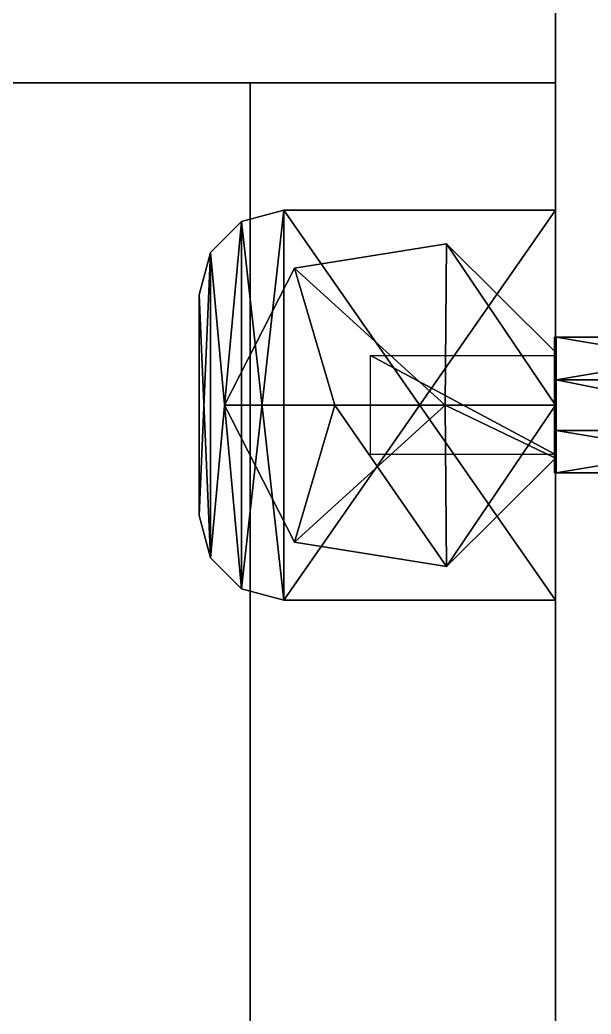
# Model space of a CAD drawing. Extents: x 0 to 4956, y -4930 to 0.
# Drawn here: x 2694.9 to 2728.6, y -4382.9 to -4324.3 of the extents above; entities that cross this region are included whole.
import ezdxf

# ---------------------------------------------------------------- set-up
doc = ezdxf.new("R2010")
doc.units = 0
for name, color, linetype in [('LAYER0', 7, 'CONTINUOUS'), ('LAYER1195', 7, 'CONTINUOUS'), ('LAYER1200', 7, 'CONTINUOUS'), ('LAYER1201', 254, 'CONTINUOUS'), ('LAYER837', 7, 'CONTINUOUS'), ('LAYER839', 7, 'CONTINUOUS'), ('LAYER843', 7, 'CONTINUOUS'), ('LAYER852', 7, 'CONTINUOUS'), ('LAYER854', 7, 'CONTINUOUS'), ('LAYER855', 7, 'CONTINUOUS')]:
    doc.layers.add(name, color=color, linetype=linetype)

msp = doc.modelspace()

# ---------------------------------------------------------------- linework, layer by layer
at = {"layer": 'LAYER0', "invisible_edges": 1}
for points in [[(4956, 0), (0, -4930), (0, 0), (4956, 0)], [(4956, -4930, 5), (0, 0, 5), (0, -4930, 5), (4956, -4930, 5)], [(0, 0, 5), (4956, -4930, 5), (4956, 0, 5), (0, 0, 5)], [(0, -4930), (4956, 0), (4956, -4930), (0, -4930)]]:
    msp.add_3dface(points, dxfattribs=at)
at = {"layer": 'LAYER1195', "invisible_edges": 1}
for points in [[(2726.5, -4785.4, 1989), (1942.5, -4310, 1989), (1942.5, -4785.4, 1989), (2726.5, -4785.4, 1989)], [(1942.5, -4310, 1989), (2726.5, -4785.4, 1989), (2726.5, -4310, 1989), (1942.5, -4310, 1989)], [(2726.5, -4310, 1971), (1942.5, -4785.4, 1971), (1942.5, -4310, 1971), (2726.5, -4310, 1971)], [(1942.5, -4785.4, 1971), (2726.5, -4310, 1971), (2726.5, -4785.4, 1971), (1942.5, -4785.4, 1971)], [(2726.5, -4785.4, 1989), (2726.5, -4310, 1971), (2726.5, -4310, 1989), (2726.5, -4785.4, 1989)], [(2726.5, -4310, 1971), (2726.5, -4785.4, 1989), (2726.5, -4785.4, 1971), (2726.5, -4310, 1971)]]:
    msp.add_3dface(points, dxfattribs=at)
at = {"layer": 'LAYER1200'}
for points in [[(2708, -4336.17, 1971), (2710.5, -4335.5, 1969.01), (2708, -4336.17, 1969.01), (2708, -4336.17, 1971)], [(2710.5, -4335.5, 1971), (2710.5, -4335.5, 1969.01), (2708, -4336.17, 1971), (2710.5, -4335.5, 1971)], [(2710.5, -4335.5, 1969.01), (2708, -4357.83, 1969.01), (2708, -4336.17, 1969.01), (2710.5, -4335.5, 1969.01)], [(2710.5, -4358.5, 1969.01), (2708, -4357.83, 1969.01), (2710.5, -4335.5, 1969.01), (2710.5, -4358.5, 1969.01)], [(2708, -4357.83, 1971), (2710.5, -4335.5, 1971), (2708, -4336.17, 1971), (2708, -4357.83, 1971)], [(2710.5, -4358.5, 1971), (2710.5, -4335.5, 1971), (2708, -4357.83, 1971), (2710.5, -4358.5, 1971)], [(2708, -4336.17, 1969.01), (2710.5, -4358.5, 1969.01), (2710.5, -4335.5, 1969.01), (2708, -4336.17, 1969.01)], [(2708, -4336.17, 1971), (2710.5, -4358.5, 1971), (2710.5, -4335.5, 1971), (2708, -4336.17, 1971)], [(2710.5, -4335.5, 1969.01), (2708, -4336.17, 1971), (2708, -4336.17, 1969.01), (2710.5, -4335.5, 1969.01)], [(2710.5, -4335.5, 1971), (2708, -4336.17, 1971), (2710.5, -4335.5, 1969.01), (2710.5, -4335.5, 1971)], [(2726.5, -4358.5, 1969.01), (2710.5, -4335.5, 1969.01), (2726.5, -4335.5, 1969.01), (2726.5, -4358.5, 1969.01)], [(2710.5, -4358.5, 1969.01), (2710.5, -4335.5, 1969.01), (2726.5, -4358.5, 1969.01), (2710.5, -4358.5, 1969.01)], [(2726.5, -4358.5, 1971), (2710.5, -4335.5, 1971), (2726.5, -4335.5, 1971), (2726.5, -4358.5, 1971)], [(2710.5, -4358.5, 1971), (2710.5, -4335.5, 1971), (2726.5, -4358.5, 1971), (2710.5, -4358.5, 1971)], [(2710.5, -4335.5, 1969.01), (2726.5, -4335.5, 1971), (2726.5, -4335.5, 1969.01), (2710.5, -4335.5, 1969.01)], [(2710.5, -4335.5, 1971), (2726.5, -4335.5, 1971), (2710.5, -4335.5, 1969.01), (2710.5, -4335.5, 1971)], [(2710.5, -4335.5, 1969.01), (2726.5, -4358.5, 1969.01), (2710.5, -4358.5, 1969.01), (2710.5, -4335.5, 1969.01)], [(2726.5, -4335.5, 1969.01), (2726.5, -4358.5, 1969.01), (2710.5, -4335.5, 1969.01), (2726.5, -4335.5, 1969.01)], [(2726.5, -4335.5, 1971), (2710.5, -4335.5, 1969.01), (2710.5, -4335.5, 1971), (2726.5, -4335.5, 1971)], [(2726.5, -4335.5, 1969.01), (2710.5, -4335.5, 1969.01), (2726.5, -4335.5, 1971), (2726.5, -4335.5, 1969.01)], [(2710.5, -4358.5, 1971), (2726.5, -4335.5, 1971), (2710.5, -4335.5, 1971), (2710.5, -4358.5, 1971)], [(2726.5, -4358.5, 1971), (2726.5, -4335.5, 1971), (2710.5, -4358.5, 1971), (2726.5, -4358.5, 1971)], [(2726.5, -4335.5, 1969.01), (2726.5, -4358.5, 1971), (2726.5, -4358.5, 1969.01), (2726.5, -4335.5, 1969.01)], [(2726.5, -4335.5, 1971), (2726.5, -4358.5, 1971), (2726.5, -4335.5, 1969.01), (2726.5, -4335.5, 1971)], [(2726.5, -4358.5, 1969.01), (2726.5, -4335.5, 1971), (2726.5, -4335.5, 1969.01), (2726.5, -4358.5, 1969.01)], [(2726.5, -4358.5, 1971), (2726.5, -4335.5, 1971), (2726.5, -4358.5, 1969.01), (2726.5, -4358.5, 1971)], [(2706.17, -4338, 1971), (2708, -4336.17, 1969.01), (2706.17, -4338, 1969.01), (2706.17, -4338, 1971)], [(2708, -4336.17, 1971), (2708, -4336.17, 1969.01), (2706.17, -4338, 1971), (2708, -4336.17, 1971)], [(2708, -4336.17, 1969.01), (2708, -4357.83, 1969.01), (2706.17, -4338, 1969.01), (2708, -4336.17, 1969.01)], [(2706.17, -4356, 1971), (2708, -4336.17, 1971), (2706.17, -4338, 1971), (2706.17, -4356, 1971)], [(2708, -4357.83, 1971), (2708, -4336.17, 1971), (2706.17, -4356, 1971), (2708, -4357.83, 1971)], [(2706.17, -4338, 1969.01), (2708, -4357.83, 1969.01), (2708, -4336.17, 1969.01), (2706.17, -4338, 1969.01)], [(2706.17, -4338, 1971), (2708, -4357.83, 1971), (2708, -4336.17, 1971), (2706.17, -4338, 1971)], [(2708, -4336.17, 1969.01), (2706.17, -4338, 1971), (2706.17, -4338, 1969.01), (2708, -4336.17, 1969.01)], [(2708, -4336.17, 1971), (2706.17, -4338, 1971), (2708, -4336.17, 1969.01), (2708, -4336.17, 1971)], [(2708, -4357.83, 1969.01), (2710.5, -4358.5, 1969.01), (2708, -4336.17, 1969.01), (2708, -4357.83, 1969.01)], [(2708, -4357.83, 1971), (2710.5, -4358.5, 1971), (2708, -4336.17, 1971), (2708, -4357.83, 1971)], [(2711.113, -4338.917, 1985), (2720.069, -4337.482, 1971), (2711.113, -4338.917, 1971), (2711.113, -4338.917, 1985)], [(2720.069, -4337.482, 1985), (2720.069, -4337.482, 1971), (2711.113, -4338.917, 1985), (2720.069, -4337.482, 1985)], [(2720.069, -4337.482, 1985), (2711.113, -4338.917, 1985), (2720, -4347, 1985), (2720.069, -4337.482, 1985)], [(2720.069, -4337.482, 1971), (2711.113, -4338.917, 1985), (2711.113, -4338.917, 1971), (2720.069, -4337.482, 1971)], [(2720.069, -4337.482, 1985), (2711.113, -4338.917, 1985), (2720.069, -4337.482, 1971), (2720.069, -4337.482, 1985)], [(2720.069, -4337.482, 1985), (2711.113, -4338.917, 1985), (2720, -4347, 1985), (2720.069, -4337.482, 1985)], [(2726.5, -4347, 1985), (2720.069, -4337.482, 1985), (2720, -4347, 1985), (2726.5, -4347, 1985)], [(2726.5, -4347, 1985), (2720.069, -4337.482, 1985), (2720, -4347, 1985), (2726.5, -4347, 1985)], [(2726.5, -4343.877, 1985), (2720.069, -4337.482, 1985), (2726.5, -4347, 1985), (2726.5, -4343.877, 1985)], [(2720.069, -4337.482, 1971), (2726.5, -4343.877, 1985), (2726.5, -4343.877, 1971), (2720.069, -4337.482, 1971)], [(2720.069, -4337.482, 1985), (2726.5, -4343.877, 1985), (2720.069, -4337.482, 1971), (2720.069, -4337.482, 1985)], [(2726.5, -4343.877, 1971), (2720.069, -4337.482, 1985), (2720.069, -4337.482, 1971), (2726.5, -4343.877, 1971)], [(2726.5, -4343.877, 1985), (2720.069, -4337.482, 1985), (2726.5, -4343.877, 1971), (2726.5, -4343.877, 1985)], [(2726.5, -4343.877, 1985), (2720.069, -4337.482, 1985), (2726.5, -4347, 1985), (2726.5, -4343.877, 1985)], [(2705.5, -4340.5, 1971), (2706.17, -4338, 1969.01), (2705.5, -4340.5, 1969.01), (2705.5, -4340.5, 1971)], [(2706.17, -4338, 1971), (2706.17, -4338, 1969.01), (2705.5, -4340.5, 1971), (2706.17, -4338, 1971)], [(2706.17, -4338, 1969.01), (2706.17, -4356, 1969.01), (2705.5, -4340.5, 1969.01), (2706.17, -4338, 1969.01)], [(2705.5, -4353.5, 1971), (2706.17, -4338, 1971), (2705.5, -4340.5, 1971), (2705.5, -4353.5, 1971)], [(2706.17, -4356, 1971), (2706.17, -4338, 1971), (2705.5, -4353.5, 1971), (2706.17, -4356, 1971)], [(2705.5, -4340.5, 1969.01), (2706.17, -4356, 1969.01), (2706.17, -4338, 1969.01), (2705.5, -4340.5, 1969.01)], [(2705.5, -4340.5, 1971), (2706.17, -4356, 1971), (2706.17, -4338, 1971), (2705.5, -4340.5, 1971)], [(2706.17, -4338, 1969.01), (2705.5, -4340.5, 1971), (2705.5, -4340.5, 1969.01), (2706.17, -4338, 1969.01)], [(2706.17, -4338, 1971), (2705.5, -4340.5, 1971), (2706.17, -4338, 1969.01), (2706.17, -4338, 1971)], [(2706.17, -4338, 1969.01), (2708, -4357.83, 1969.01), (2706.17, -4356, 1969.01), (2706.17, -4338, 1969.01)], [(2706.17, -4356, 1969.01), (2708, -4357.83, 1969.01), (2706.17, -4338, 1969.01), (2706.17, -4356, 1969.01)], [(2706.17, -4356, 1971), (2708, -4357.83, 1971), (2706.17, -4338, 1971), (2706.17, -4356, 1971)], [(2713.5, -4347, 1985), (2711.113, -4338.917, 1985), (2707, -4347, 1985), (2713.5, -4347, 1985)], [(2707, -4347, 1985), (2711.113, -4338.917, 1971), (2707, -4347, 1971), (2707, -4347, 1985)], [(2711.113, -4338.917, 1985), (2711.113, -4338.917, 1971), (2707, -4347, 1985), (2711.113, -4338.917, 1985)], [(2711.113, -4338.917, 1971), (2707, -4347, 1985), (2707, -4347, 1971), (2711.113, -4338.917, 1971)], [(2711.113, -4338.917, 1985), (2707, -4347, 1985), (2711.113, -4338.917, 1971), (2711.113, -4338.917, 1985)], [(2711.113, -4338.917, 1985), (2707, -4347, 1985), (2713.5, -4347, 1985), (2711.113, -4338.917, 1985)], [(2720, -4347, 1985), (2711.113, -4338.917, 1985), (2713.5, -4347, 1985), (2720, -4347, 1985)], [(2720, -4347, 1985), (2711.113, -4338.917, 1985), (2713.5, -4347, 1985), (2720, -4347, 1985)], [(2705.5, -4353.5, 1971), (2705.5, -4340.5, 1969.01), (2705.5, -4340.5, 1971), (2705.5, -4353.5, 1971)], [(2705.5, -4353.5, 1969.01), (2705.5, -4340.5, 1969.01), (2705.5, -4353.5, 1971), (2705.5, -4353.5, 1969.01)], [(2705.5, -4353.5, 1969.01), (2705.5, -4340.5, 1971), (2705.5, -4340.5, 1969.01), (2705.5, -4353.5, 1969.01)], [(2705.5, -4353.5, 1971), (2705.5, -4340.5, 1971), (2705.5, -4353.5, 1969.01), (2705.5, -4353.5, 1971)], [(2705.5, -4340.5, 1969.01), (2706.17, -4356, 1969.01), (2705.5, -4353.5, 1969.01), (2705.5, -4340.5, 1969.01)], [(2705.5, -4353.5, 1969.01), (2706.17, -4356, 1969.01), (2705.5, -4340.5, 1969.01), (2705.5, -4353.5, 1969.01)], [(2705.5, -4353.5, 1971), (2706.17, -4356, 1971), (2705.5, -4340.5, 1971), (2705.5, -4353.5, 1971)], [(2715.592, -4344.08, 1969), (2726.5, -4349.92, 1969), (2715.592, -4349.92, 1969), (2715.592, -4344.08, 1969)], [(2726.5, -4344.08, 1969), (2726.5, -4349.92, 1969), (2715.592, -4344.08, 1969), (2726.5, -4344.08, 1969)], [(2726.5, -4343.877, 1985), (2726.5, -4350.123, 1971), (2726.5, -4343.877, 1971), (2726.5, -4343.877, 1985)], [(2726.5, -4350.123, 1985), (2726.5, -4350.123, 1971), (2726.5, -4343.877, 1985), (2726.5, -4350.123, 1985)], [(2726.5, -4350.123, 1971), (2726.5, -4343.877, 1985), (2726.5, -4343.877, 1971), (2726.5, -4350.123, 1971)], [(2726.5, -4350.123, 1985), (2726.5, -4343.877, 1985), (2726.5, -4350.123, 1971), (2726.5, -4350.123, 1985)], [(2711.113, -4355.083, 1985), (2713.5, -4347, 1985), (2707, -4347, 1985), (2711.113, -4355.083, 1985)], [(2707, -4347, 1971), (2711.113, -4355.083, 1985), (2707, -4347, 1985), (2707, -4347, 1971)], [(2711.113, -4355.083, 1971), (2711.113, -4355.083, 1985), (2707, -4347, 1971), (2711.113, -4355.083, 1971)], [(2707, -4347, 1971), (2711.113, -4355.083, 1985), (2711.113, -4355.083, 1971), (2707, -4347, 1971)], [(2707, -4347, 1985), (2711.113, -4355.083, 1985), (2707, -4347, 1971), (2707, -4347, 1985)], [(2711.113, -4355.083, 1985), (2707, -4347, 1985), (2713.5, -4347, 1985), (2711.113, -4355.083, 1985)], [(2720.069, -4356.518, 1985), (2713.5, -4347, 1985), (2711.113, -4355.083, 1985), (2720.069, -4356.518, 1985)], [(2720, -4347, 1985), (2711.113, -4355.083, 1985), (2713.5, -4347, 1985), (2720, -4347, 1985)], [(2720.069, -4356.518, 1985), (2711.113, -4355.083, 1985), (2720, -4347, 1985), (2720.069, -4356.518, 1985)], [(2720, -4347, 1985), (2713.5, -4347, 1985), (2720.069, -4356.518, 1985), (2720, -4347, 1985)], [(2726.5, -4350.123, 1985), (2720, -4347, 1985), (2720.069, -4356.518, 1985), (2726.5, -4350.123, 1985)], [(2726.5, -4347, 1985), (2720, -4347, 1985), (2726.5, -4350.123, 1985), (2726.5, -4347, 1985)], [(2726.5, -4347, 1985), (2720.069, -4356.518, 1985), (2720, -4347, 1985), (2726.5, -4347, 1985)], [(2726.5, -4350.123, 1985), (2720.069, -4356.518, 1985), (2726.5, -4347, 1985), (2726.5, -4350.123, 1985)], [(2720.069, -4356.518, 1971), (2726.5, -4350.123, 1985), (2720.069, -4356.518, 1985), (2720.069, -4356.518, 1971)], [(2726.5, -4350.123, 1971), (2726.5, -4350.123, 1985), (2720.069, -4356.518, 1971), (2726.5, -4350.123, 1971)], [(2720.069, -4356.518, 1971), (2726.5, -4350.123, 1985), (2726.5, -4350.123, 1971), (2720.069, -4356.518, 1971)], [(2720.069, -4356.518, 1985), (2726.5, -4350.123, 1985), (2720.069, -4356.518, 1971), (2720.069, -4356.518, 1985)], [(2705.5, -4353.5, 1969.01), (2706.17, -4356, 1971), (2705.5, -4353.5, 1971), (2705.5, -4353.5, 1969.01)], [(2706.17, -4356, 1969.01), (2706.17, -4356, 1971), (2705.5, -4353.5, 1969.01), (2706.17, -4356, 1969.01)], [(2706.17, -4356, 1969.01), (2705.5, -4353.5, 1971), (2705.5, -4353.5, 1969.01), (2706.17, -4356, 1969.01)], [(2706.17, -4356, 1971), (2705.5, -4353.5, 1971), (2706.17, -4356, 1969.01), (2706.17, -4356, 1971)], [(2711.113, -4355.083, 1971), (2720.069, -4356.518, 1985), (2711.113, -4355.083, 1985), (2711.113, -4355.083, 1971)], [(2720.069, -4356.518, 1971), (2720.069, -4356.518, 1985), (2711.113, -4355.083, 1971), (2720.069, -4356.518, 1971)], [(2711.113, -4355.083, 1971), (2720.069, -4356.518, 1985), (2720.069, -4356.518, 1971), (2711.113, -4355.083, 1971)], [(2711.113, -4355.083, 1985), (2720.069, -4356.518, 1985), (2711.113, -4355.083, 1971), (2711.113, -4355.083, 1985)], [(2706.17, -4356, 1969.01), (2708, -4357.83, 1971), (2706.17, -4356, 1971), (2706.17, -4356, 1969.01)], [(2708, -4357.83, 1969.01), (2708, -4357.83, 1971), (2706.17, -4356, 1969.01), (2708, -4357.83, 1969.01)], [(2708, -4357.83, 1969.01), (2706.17, -4356, 1971), (2706.17, -4356, 1969.01), (2708, -4357.83, 1969.01)], [(2708, -4357.83, 1971), (2706.17, -4356, 1971), (2708, -4357.83, 1969.01), (2708, -4357.83, 1971)], [(2708, -4357.83, 1969.01), (2710.5, -4358.5, 1971), (2708, -4357.83, 1971), (2708, -4357.83, 1969.01)], [(2710.5, -4358.5, 1969.01), (2710.5, -4358.5, 1971), (2708, -4357.83, 1969.01), (2710.5, -4358.5, 1969.01)], [(2710.5, -4358.5, 1969.01), (2708, -4357.83, 1971), (2708, -4357.83, 1969.01), (2710.5, -4358.5, 1969.01)], [(2710.5, -4358.5, 1971), (2708, -4357.83, 1971), (2710.5, -4358.5, 1969.01), (2710.5, -4358.5, 1971)], [(2710.5, -4358.5, 1971), (2726.5, -4358.5, 1969.01), (2710.5, -4358.5, 1969.01), (2710.5, -4358.5, 1971)], [(2726.5, -4358.5, 1971), (2726.5, -4358.5, 1969.01), (2710.5, -4358.5, 1971), (2726.5, -4358.5, 1971)], [(2726.5, -4358.5, 1969.01), (2710.5, -4358.5, 1971), (2710.5, -4358.5, 1969.01), (2726.5, -4358.5, 1969.01)], [(2726.5, -4358.5, 1971), (2710.5, -4358.5, 1971), (2726.5, -4358.5, 1969.01), (2726.5, -4358.5, 1971)]]:
    msp.add_3dface(points, dxfattribs=at)
at = {"layer": 'LAYER1201'}
for points in [[(2726.55, -4345.5, 1979.83), (2726.45, -4343, 1976.5), (2726.45, -4345.5, 1979.83), (2726.55, -4345.5, 1979.83)], [(2726.55, -4343, 1976.5), (2726.45, -4343, 1976.5), (2726.55, -4345.5, 1979.83), (2726.55, -4343, 1976.5)], [(2726.55, -4343, 1976.5), (2726.45, -4345.5, 1973.17), (2726.45, -4343, 1976.5), (2726.55, -4343, 1976.5)], [(2726.55, -4345.5, 1973.17), (2726.45, -4345.5, 1973.17), (2726.55, -4343, 1976.5), (2726.55, -4345.5, 1973.17)], [(2726.45, -4343, 1980.5), (2726.45, -4351, 1972.5), (2726.45, -4351, 1980.5), (2726.45, -4343, 1980.5)], [(2726.45, -4343, 1972.5), (2726.45, -4351, 1972.5), (2726.45, -4343, 1980.5), (2726.45, -4343, 1972.5)], [(2726.55, -4343, 1980.5), (2726.45, -4343, 1972.5), (2726.45, -4343, 1980.5), (2726.55, -4343, 1980.5)], [(2726.55, -4343, 1972.5), (2726.45, -4343, 1972.5), (2726.55, -4343, 1980.5), (2726.55, -4343, 1972.5)], [(2726.55, -4351, 1972.5), (2726.45, -4343, 1972.5), (2726.55, -4343, 1972.5), (2726.55, -4351, 1972.5)], [(2726.45, -4351, 1972.5), (2726.45, -4343, 1972.5), (2726.55, -4351, 1972.5), (2726.45, -4351, 1972.5)], [(2726.55, -4343, 1980.5), (2726.45, -4351, 1980.5), (2726.55, -4351, 1980.5), (2726.55, -4343, 1980.5)], [(2726.45, -4343, 1980.5), (2726.45, -4351, 1980.5), (2726.55, -4343, 1980.5), (2726.45, -4343, 1980.5)], [(2741.45, -4345.5, 1979.83), (2726.55, -4343, 1976.5), (2726.55, -4345.5, 1979.83), (2741.45, -4345.5, 1979.83)], [(2741.45, -4343, 1976.5), (2726.55, -4343, 1976.5), (2741.45, -4345.5, 1979.83), (2741.45, -4343, 1976.5)], [(2741.45, -4343, 1976.5), (2726.55, -4345.5, 1973.17), (2726.55, -4343, 1976.5), (2741.45, -4343, 1976.5)], [(2741.45, -4345.5, 1973.17), (2726.55, -4345.5, 1973.17), (2741.45, -4343, 1976.5), (2741.45, -4345.5, 1973.17)], [(2726.55, -4351, 1980.5), (2726.55, -4343, 1972.5), (2726.55, -4343, 1980.5), (2726.55, -4351, 1980.5)], [(2726.55, -4351, 1972.5), (2726.55, -4343, 1972.5), (2726.55, -4351, 1980.5), (2726.55, -4351, 1972.5)], [(2726.45, -4348.5, 1979.83), (2726.55, -4345.5, 1979.83), (2726.45, -4345.5, 1979.83), (2726.45, -4348.5, 1979.83)], [(2726.55, -4348.5, 1979.83), (2726.55, -4345.5, 1979.83), (2726.45, -4348.5, 1979.83), (2726.55, -4348.5, 1979.83)], [(2726.55, -4348.5, 1973.17), (2726.45, -4345.5, 1973.17), (2726.55, -4345.5, 1973.17), (2726.55, -4348.5, 1973.17)], [(2726.45, -4348.5, 1973.17), (2726.45, -4345.5, 1973.17), (2726.55, -4348.5, 1973.17), (2726.45, -4348.5, 1973.17)], [(2741.45, -4348.5, 1979.83), (2726.55, -4345.5, 1979.83), (2726.55, -4348.5, 1979.83), (2741.45, -4348.5, 1979.83)], [(2741.45, -4345.5, 1979.83), (2726.55, -4345.5, 1979.83), (2741.45, -4348.5, 1979.83), (2741.45, -4345.5, 1979.83)], [(2741.45, -4348.5, 1973.17), (2726.55, -4345.5, 1973.17), (2741.45, -4345.5, 1973.17), (2741.45, -4348.5, 1973.17)], [(2726.55, -4348.5, 1973.17), (2726.55, -4345.5, 1973.17), (2741.45, -4348.5, 1973.17), (2726.55, -4348.5, 1973.17)], [(2726.45, -4348.5, 1979.83), (2726.55, -4351, 1976.5), (2726.55, -4348.5, 1979.83), (2726.45, -4348.5, 1979.83)], [(2726.45, -4351, 1976.5), (2726.55, -4351, 1976.5), (2726.45, -4348.5, 1979.83), (2726.45, -4351, 1976.5)], [(2726.45, -4351, 1976.5), (2726.55, -4348.5, 1973.17), (2726.55, -4351, 1976.5), (2726.45, -4351, 1976.5)], [(2726.45, -4348.5, 1973.17), (2726.55, -4348.5, 1973.17), (2726.45, -4351, 1976.5), (2726.45, -4348.5, 1973.17)], [(2726.55, -4348.5, 1979.83), (2741.45, -4351, 1976.5), (2741.45, -4348.5, 1979.83), (2726.55, -4348.5, 1979.83)], [(2726.55, -4351, 1976.5), (2741.45, -4351, 1976.5), (2726.55, -4348.5, 1979.83), (2726.55, -4351, 1976.5)], [(2726.55, -4351, 1976.5), (2741.45, -4348.5, 1973.17), (2741.45, -4351, 1976.5), (2726.55, -4351, 1976.5)], [(2726.55, -4348.5, 1973.17), (2741.45, -4348.5, 1973.17), (2726.55, -4351, 1976.5), (2726.55, -4348.5, 1973.17)], [(2726.55, -4351, 1972.5), (2726.45, -4351, 1980.5), (2726.45, -4351, 1972.5), (2726.55, -4351, 1972.5)], [(2726.55, -4351, 1980.5), (2726.45, -4351, 1980.5), (2726.55, -4351, 1972.5), (2726.55, -4351, 1980.5)]]:
    msp.add_3dface(points, dxfattribs=at)
at = {"layer": 'LAYER837', "invisible_edges": 1}
for points in [[(2726.5, -4785.4, 321.49), (1942.5, -4310, 321.49), (1942.5, -4785.4, 321.49), (2726.5, -4785.4, 321.49)], [(1942.5, -4310, 321.49), (2726.5, -4785.4, 321.49), (2726.5, -4310, 321.49), (1942.5, -4310, 321.49)], [(2726.5, -4310, 303.49), (1942.5, -4785.4, 303.49), (1942.5, -4310, 303.49), (2726.5, -4310, 303.49)], [(1942.5, -4785.4, 303.49), (2726.5, -4310, 303.49), (2726.5, -4785.4, 303.49), (1942.5, -4785.4, 303.49)], [(2726.5, -4785.4, 321.49), (2726.5, -4310, 303.49), (2726.5, -4310, 321.49), (2726.5, -4785.4, 321.49)], [(2726.5, -4310, 303.49), (2726.5, -4785.4, 321.49), (2726.5, -4785.4, 303.49), (2726.5, -4310, 303.49)]]:
    msp.add_3dface(points, dxfattribs=at)
at = {"layer": 'LAYER839', "invisible_edges": 1}
for points in [[(2726.5, -4810, 2545), (2726.5, -4250, 5), (2726.5, -4810, 5), (2726.5, -4810, 2545)], [(2726.5, -4250, 5), (2726.5, -4810, 2545), (2726.5, -4250, 2545), (2726.5, -4250, 5)], [(2744.5, -4810, 5), (2726.5, -4250, 5), (2744.5, -4250, 5), (2744.5, -4810, 5)], [(2726.5, -4250, 5), (2744.5, -4810, 5), (2726.5, -4810, 5), (2726.5, -4250, 5)], [(2726.5, -4810, 2545), (2744.5, -4250, 2545), (2726.5, -4250, 2545), (2726.5, -4810, 2545)], [(2744.5, -4250, 2545), (2726.5, -4810, 2545), (2744.5, -4810, 2545), (2744.5, -4250, 2545)]]:
    msp.add_3dface(points, dxfattribs=at)
at = {"layer": 'LAYER843', "invisible_edges": 1}
for points in [[(1942.5, -4810, 85), (2726.5, -4250, 85), (2726.5, -4810, 85), (1942.5, -4810, 85)], [(2726.5, -4250, 85), (1942.5, -4810, 85), (1942.5, -4250, 85), (2726.5, -4250, 85)], [(1942.5, -4250, 103), (2726.5, -4810, 103), (2726.5, -4250, 103), (1942.5, -4250, 103)], [(2726.5, -4810, 103), (1942.5, -4250, 103), (1942.5, -4810, 103), (2726.5, -4810, 103)], [(2726.5, -4810, 103), (2726.5, -4250, 85), (2726.5, -4250, 103), (2726.5, -4810, 103)], [(2726.5, -4250, 85), (2726.5, -4810, 103), (2726.5, -4810, 85), (2726.5, -4250, 85)]]:
    msp.add_3dface(points, dxfattribs=at)
at = {"layer": 'LAYER852', "invisible_edges": 1}
for points in [[(2726.5, -4810, 2544), (1942.5, -4250, 2544), (1942.5, -4810, 2544), (2726.5, -4810, 2544)], [(1942.5, -4250, 2544), (2726.5, -4810, 2544), (2726.5, -4250, 2544), (1942.5, -4250, 2544)], [(2726.5, -4250, 2526), (1942.5, -4810, 2526), (1942.5, -4250, 2526), (2726.5, -4250, 2526)], [(1942.5, -4810, 2526), (2726.5, -4250, 2526), (2726.5, -4810, 2526), (1942.5, -4810, 2526)], [(2726.5, -4810, 2544), (2726.5, -4250, 2526), (2726.5, -4250, 2544), (2726.5, -4810, 2544)], [(2726.5, -4250, 2526), (2726.5, -4810, 2544), (2726.5, -4810, 2526), (2726.5, -4250, 2526)]]:
    msp.add_3dface(points, dxfattribs=at)
at = {"layer": 'LAYER854', "invisible_edges": 1}
for points in [[(2690.5, -4728, 303.49), (2708.5, -4328, 303.49), (2690.5, -4328, 303.49), (2690.5, -4728, 303.49)], [(2708.5, -4328, 303.49), (2690.5, -4728, 303.49), (2708.5, -4728, 303.49), (2708.5, -4328, 303.49)], [(2690.5, -4328, 103), (2708.5, -4328, 303.49), (2708.5, -4328, 103), (2690.5, -4328, 103)], [(2708.5, -4328, 303.49), (2690.5, -4328, 103), (2690.5, -4328, 303.49), (2708.5, -4328, 303.49)], [(2708.5, -4728, 103), (2690.5, -4328, 103), (2708.5, -4328, 103), (2708.5, -4728, 103)], [(2690.5, -4328, 103), (2708.5, -4728, 103), (2690.5, -4728, 103), (2690.5, -4328, 103)], [(2708.5, -4728, 103), (2708.5, -4328, 303.49), (2708.5, -4728, 303.49), (2708.5, -4728, 103)], [(2708.5, -4328, 303.49), (2708.5, -4728, 103), (2708.5, -4328, 103), (2708.5, -4328, 303.49)]]:
    msp.add_3dface(points, dxfattribs=at)
at = {"layer": 'LAYER855', "invisible_edges": 1}
for points in [[(2708.5, -4408, 303.49), (2726.5, -4328, 303.49), (2708.5, -4328, 303.49), (2708.5, -4408, 303.49)], [(2726.5, -4328, 303.49), (2708.5, -4408, 303.49), (2726.5, -4408, 303.49), (2726.5, -4328, 303.49)], [(2708.5, -4328, 103), (2726.5, -4328, 303.49), (2726.5, -4328, 103), (2708.5, -4328, 103)], [(2726.5, -4328, 303.49), (2708.5, -4328, 103), (2708.5, -4328, 303.49), (2726.5, -4328, 303.49)], [(2726.5, -4408, 103), (2708.5, -4328, 103), (2726.5, -4328, 103), (2726.5, -4408, 103)], [(2708.5, -4328, 103), (2726.5, -4408, 103), (2708.5, -4408, 103), (2708.5, -4328, 103)], [(2708.5, -4328, 103), (2708.5, -4408, 303.49), (2708.5, -4328, 303.49), (2708.5, -4328, 103)], [(2708.5, -4408, 303.49), (2708.5, -4328, 103), (2708.5, -4408, 103), (2708.5, -4408, 303.49)], [(2726.5, -4408, 103), (2726.5, -4328, 303.49), (2726.5, -4408, 303.49), (2726.5, -4408, 103)], [(2726.5, -4328, 303.49), (2726.5, -4408, 103), (2726.5, -4328, 103), (2726.5, -4328, 303.49)]]:
    msp.add_3dface(points, dxfattribs=at)

doc.saveas('drawing.dxf')
